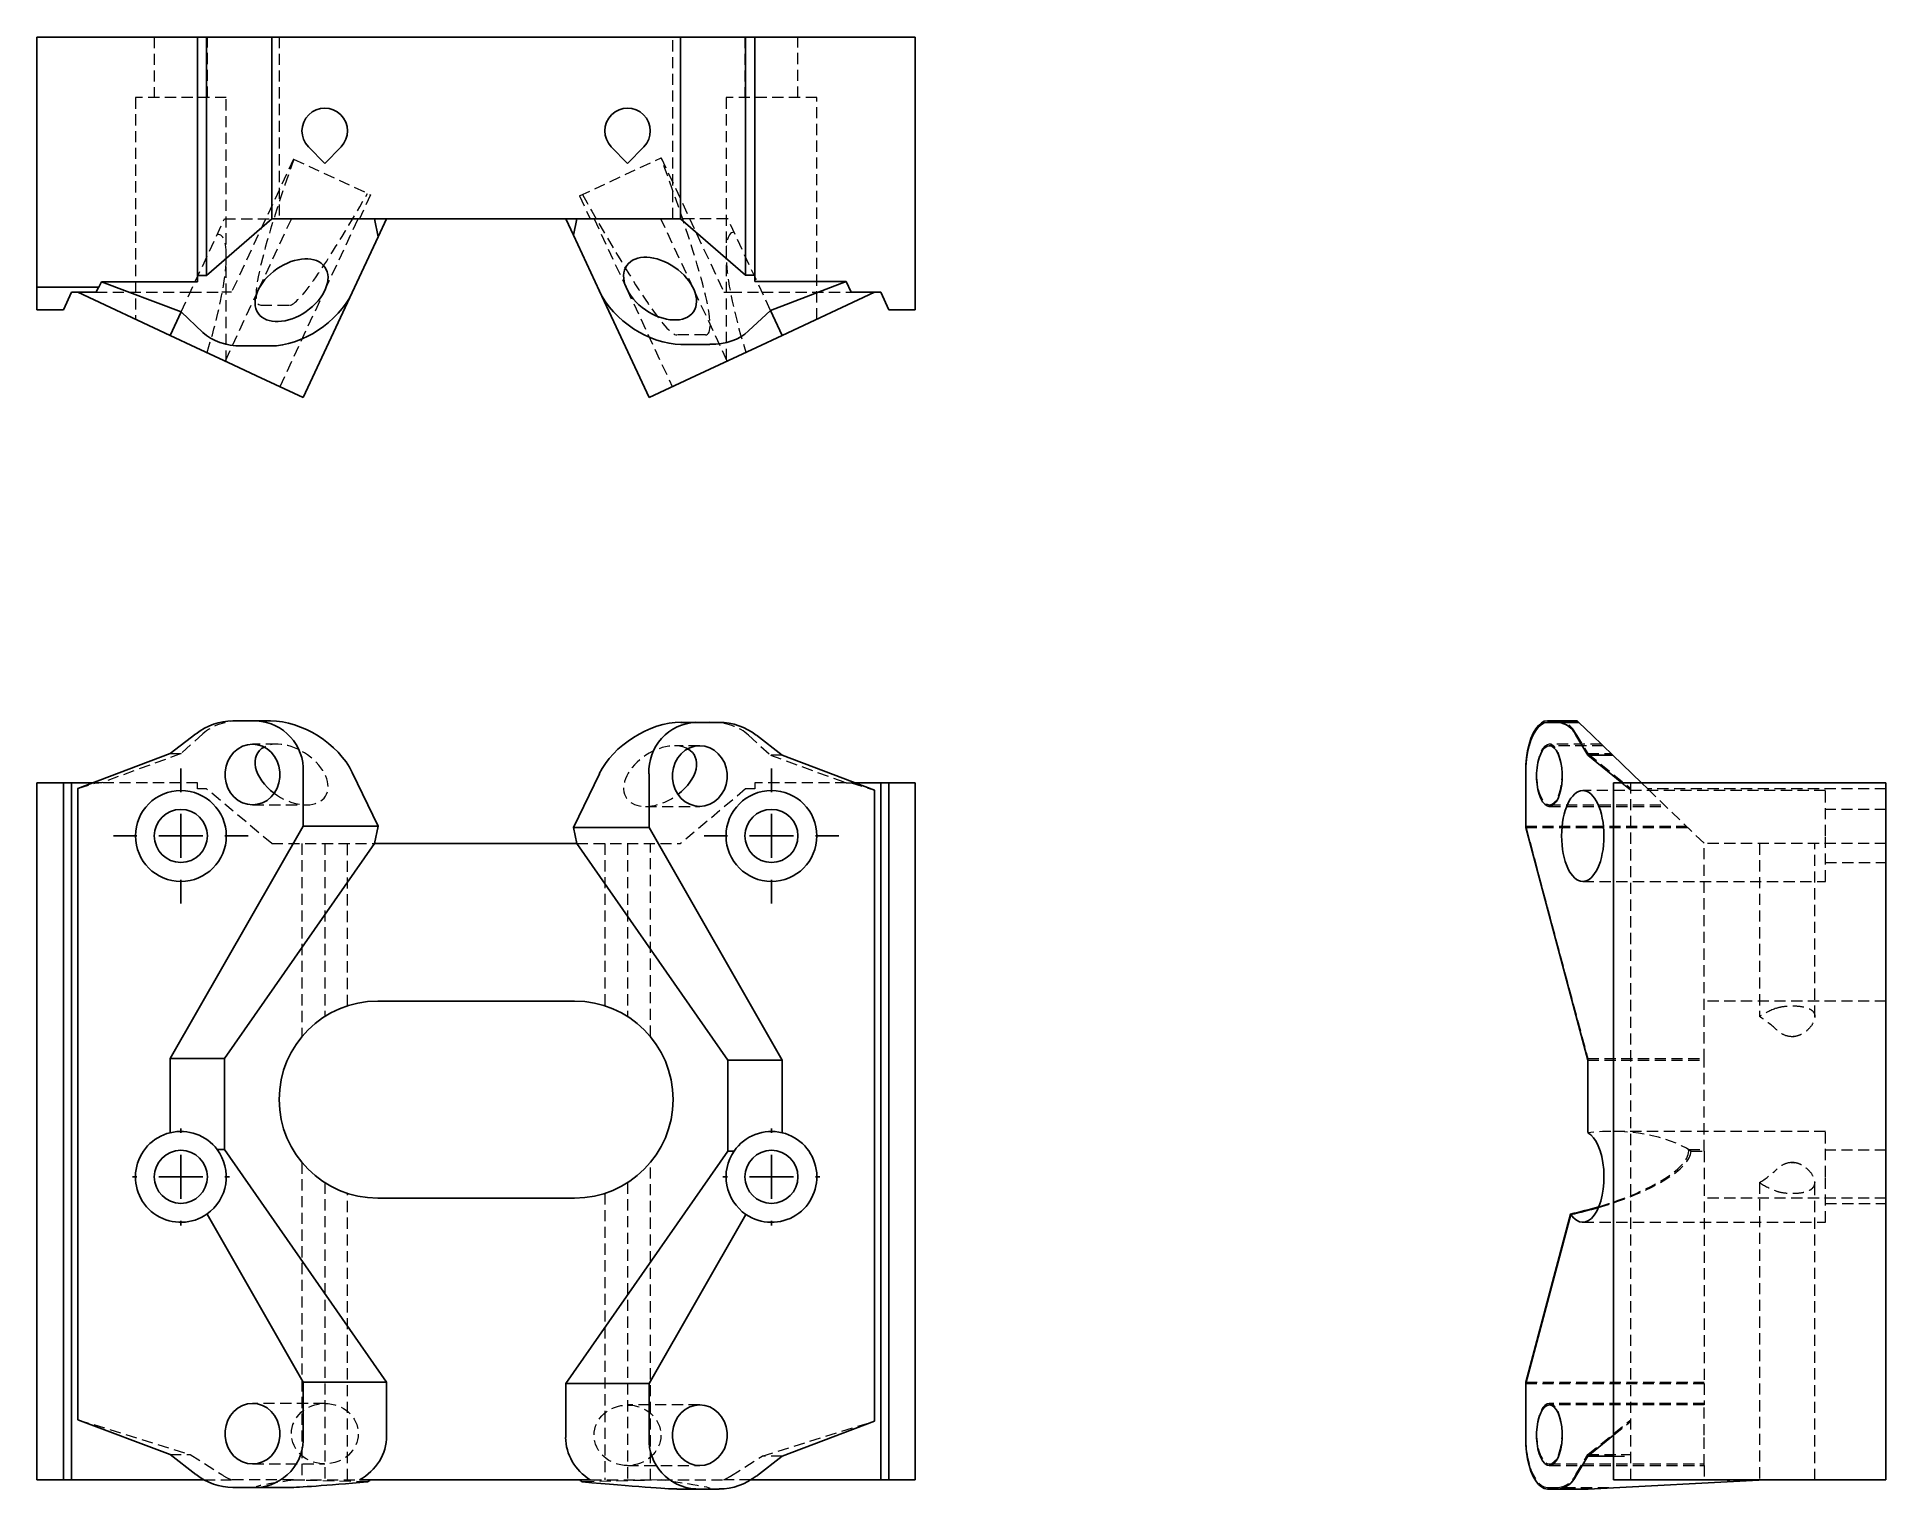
# Model space of a CAD drawing. Header units: millimetres. Extents: x 33 to 244, y 13 to 179.
import ezdxf

# ---------------------------------------------------------------- set-up
doc = ezdxf.new("R2010")
doc.units = ezdxf.units.MM
doc.linetypes.add('HIDDEN', pattern=[1.905, 1.27, -0.635])
doc.layers.add('10', color=7, linetype='Continuous')

# ---------------------------------------------------------------- blocks, each defined once
blk = doc.blocks.new('SW_CENTERMARKSYMBOL_0')
at = {"layer": '10', "color": 0}
for p, q in [((0, 5), (0, 5.52)), ((0, 0), (0, 2.5)), ((-5, 0), (-5.52, 0)), ((0, 0), (-2.5, 0)), ((0, 0), (0, -2.5)), ((0, 0), (2.5, 0)), ((5, 0), (5.52, 0)), ((0, -5), (0, -5.52))]:
    blk.add_line(p, q, dxfattribs=at)
blk = doc.blocks.new('SW_CENTERMARKSYMBOL_1')
at = {"layer": '10', "color": 0}
for p, q in [((0, 5), (0, 5.52)), ((0, 0), (0, 2.5)), ((-5, 0), (-5.52, 0)), ((0, 0), (-2.5, 0)), ((0, 0), (0, -2.5)), ((0, 0), (2.5, 0)), ((5, 0), (5.52, 0)), ((0, -5), (0, -5.52))]:
    blk.add_line(p, q, dxfattribs=at)
blk = doc.blocks.new('SW_CENTERMARKSYMBOL_2')
at = {"layer": '10', "color": 0}
for p, q in [((0, 5), (0, 7.67)), ((0, 0), (0, 2.5)), ((-5, 0), (-7.67, 0)), ((0, 0), (-2.5, 0)), ((0, 0), (0, -2.5)), ((0, 0), (2.5, 0)), ((5, 0), (7.67, 0)), ((0, -5), (0, -7.67))]:
    blk.add_line(p, q, dxfattribs=at)
blk = doc.blocks.new('SW_CENTERMARKSYMBOL_3')
at = {"layer": '10', "color": 0}
for p, q in [((0, 5), (0, 7.67)), ((0, 0), (0, 2.5)), ((-5, 0), (-7.67, 0)), ((0, 0), (-2.5, 0)), ((0, 0), (0, -2.5)), ((0, 0), (2.5, 0)), ((5, 0), (7.67, 0)), ((0, -5), (0, -7.67))]:
    blk.add_line(p, q, dxfattribs=at)

msp = doc.modelspace()

# ---------------------------------------------------------------- linework, layer by layer
at = {"color": 7, "linetype": 'Continuous', "lineweight": 25}
for p, q in [((33, 178.51), (33, 150.06)), ((51.28, 178.51), (33, 178.51)), ((51.28, 178.51), (51.28, 150.67)), ((51.28, 178.51), (52.31, 178.51)), ((52.31, 178.51), (52.31, 151.38)), ((59.72, 178.51), (52.31, 178.51)), ((59.72, 178.51), (59.72, 157.82)), ((59.72, 178.51), (106.28, 178.51)), ((106.28, 178.51), (106.28, 157.82)), ((106.28, 178.51), (113.67, 178.51)), ((113.67, 178.51), (113.67, 151.4)), ((114.71, 178.51), (113.67, 178.51)), ((114.71, 178.51), (114.71, 150.68)), ((114.71, 178.51), (133, 178.51)), ((133, 147.48), (133, 178.51)), ((65.76, 164.1), (63.9, 166.03)), ((65.76, 164.1), (67.62, 166.03)), ((100.24, 164.1), (98.38, 166.03)), ((100.24, 164.1), (102.1, 166.03)), ((59.72, 157.82), (52.31, 151.38)), ((59.72, 157.82), (71.42, 157.82)), ((71.85, 155.77), (71.42, 157.82)), ((71.42, 157.82), (94.46, 157.82)), ((71.85, 155.77), (72.8, 157.82)), ((94.07, 155.95), (93.2, 157.82)), ((94.07, 155.95), (94.46, 157.82)), ((97.03, 149.61), (94.07, 155.95)), ((94.46, 157.82), (106.28, 157.82)), ((113.67, 151.4), (106.28, 157.82)), ((68.89, 149.43), (71.85, 155.77)), ((33, 150.06), (40.06, 150.06)), ((33, 150.06), (33, 147.48)), ((40.01, 150.06), (39.73, 149.46)), ((40.34, 150.67), (40.06, 150.06)), ((49.41, 147.23), (40.34, 150.67)), ((51.28, 150.67), (40.34, 150.67)), ((52.31, 151.38), (51.28, 151.38)), ((102.68, 137.49), (97.03, 149.61)), ((114.71, 151.4), (113.67, 151.4)), ((125.14, 150.68), (114.71, 150.68)), ((116.51, 147.41), (125.14, 150.68)), ((125.14, 150.68), (125.71, 149.46)), ((33, 147.48), (36.02, 147.48)), ((36.02, 147.48), (36.94, 149.46)), ((36.94, 149.46), (39.73, 149.46)), ((48.16, 144.56), (37.65, 149.46)), ((63.32, 137.49), (68.89, 149.43)), ((114.02, 145.06), (116.51, 147.41)), ((117.84, 144.56), (116.51, 147.41)), ((117.84, 144.56), (128.35, 149.46)), ((129.06, 149.46), (125.71, 149.46)), ((129.98, 147.48), (129.06, 149.46)), ((133, 147.48), (129.98, 147.48)), ((48.16, 144.56), (49.41, 147.23)), ((51.89, 144.88), (49.41, 147.23)), ((51.1, 143.19), (48.16, 144.56)), ((51.1, 143.19), (55.32, 141.22)), ((59.59, 143.36), (56.31, 143.36)), ((106.32, 143.54), (109.6, 143.54)), ((110.68, 141.22), (114.9, 143.19)), ((114.9, 143.19), (117.84, 144.56)), ((58.01, 139.97), (55.32, 141.22)), ((107.99, 139.97), (110.68, 141.22)), ((58.01, 139.97), (63.32, 137.49)), ((102.68, 137.49), (107.99, 139.97)), ((51.1, 99.24), (48.16, 96.97)), ((58.01, 100.71), (55.32, 100.71)), ((58.01, 100.71), (59.59, 100.71)), ((107.99, 100.53), (106.32, 100.53)), ((107.99, 100.53), (110.68, 100.53)), ((114.9, 99.07), (117.84, 96.8)), ((204.97, 100.71), (208.36, 100.71)), ((204.97, 100.53), (206.22, 100.53)), ((206.22, 100.53), (208.54, 100.53)), ((208.19, 99.07), (209.56, 96.8)), ((208.36, 100.71), (208.54, 100.53)), ((208.54, 100.53), (210.06, 99.07)), ((210.06, 99.07), (212.41, 96.8)), ((48.16, 96.97), (37.65, 92.99)), ((63.32, 94.84), (63.32, 88.72)), ((68.89, 94.84), (71.85, 88.72)), ((117.84, 96.8), (128.35, 92.82)), ((202.49, 94.84), (202.49, 94.67)), ((209.56, 96.8), (213.45, 93.64)), ((209.56, 96.8), (212.41, 96.8)), ((212.41, 96.8), (215.68, 93.64)), ((33, 93.65), (39.4, 93.65)), ((33, 93.64), (33, 93.65)), ((33, 93.64), (36.02, 93.64)), ((33, 14.33), (33, 93.64)), ((36.02, 14.33), (36.02, 93.64)), ((36.02, 93.64), (36.94, 93.64)), ((36.94, 14.33), (36.94, 93.64)), ((36.94, 93.64), (39.36, 93.64)), ((37.65, 21.18), (37.65, 92.99)), ((97.03, 94.67), (94.07, 88.55)), ((102.68, 94.67), (102.68, 88.55)), ((129.06, 93.64), (126.18, 93.64)), ((128.35, 21.01), (128.35, 92.82)), ((129.06, 14.33), (129.06, 93.64)), ((129.98, 93.64), (129.06, 93.64)), ((129.98, 14.33), (129.98, 93.64)), ((133, 93.64), (129.98, 93.64)), ((133, 14.33), (133, 93.64)), ((202.49, 94.67), (202.49, 88.55)), ((212.48, 14.33), (212.48, 93.64)), ((212.48, 93.64), (243.51, 93.64)), ((243.51, 93.65), (215.67, 93.65)), ((243.51, 93.65), (243.51, 93.64)), ((243.51, 93.64), (243.51, 14.33)), ((63.32, 88.72), (48.16, 62.26)), ((63.32, 88.72), (71.85, 88.72)), ((71.85, 88.72), (71.42, 86.74)), ((94.07, 88.55), (94.46, 86.74)), ((102.68, 88.55), (94.07, 88.55)), ((102.68, 88.55), (117.84, 62.09)), ((202.49, 88.55), (209.56, 62.09)), ((54.35, 62.26), (71.42, 86.74)), ((71.42, 86.74), (94.46, 86.74)), ((111.65, 62.09), (94.46, 86.74)), ((94.21, 68.81), (71.79, 68.81)), ((48.16, 53.84), (48.16, 62.26)), ((48.16, 62.26), (54.35, 62.26)), ((54.35, 62.26), (54.35, 51.91)), ((117.84, 62.09), (111.65, 62.09)), ((111.65, 51.74), (111.65, 62.09)), ((117.84, 62.09), (117.84, 53.84)), ((209.56, 62.09), (209.56, 53.84)), ((53.52, 51.91), (54.35, 51.91)), ((54.35, 51.91), (72.8, 25.45)), ((111.65, 51.74), (93.2, 25.28)), ((112.36, 51.74), (111.65, 51.74)), ((71.79, 46.4), (94.21, 46.4)), ((63.32, 25.45), (52.36, 44.58)), ((102.68, 25.28), (113.71, 44.54)), ((202.49, 25.45), (207.6, 44.58)), ((202.49, 25.28), (207.63, 44.54)), ((63.32, 19.33), (63.32, 25.45)), ((63.32, 25.45), (72.8, 25.45)), ((72.8, 25.45), (72.8, 19.33)), ((102.68, 25.28), (93.2, 25.28)), ((93.2, 25.28), (93.2, 19.16)), ((102.68, 19.16), (102.68, 25.28)), ((202.49, 25.45), (202.53, 25.45)), ((202.49, 25.28), (202.49, 25.45)), ((202.49, 19.16), (202.49, 25.28)), ((48.16, 17.2), (37.65, 21.18)), ((117.84, 17.03), (128.35, 21.01)), ((209.56, 17.03), (212.48, 19.4)), ((51.1, 14.93), (48.16, 17.2)), ((114.9, 14.76), (117.84, 17.03)), ((208.19, 14.76), (209.56, 17.03)), ((209.56, 17.03), (212.48, 17.03)), ((33, 14.33), (36.02, 14.33)), ((36.02, 14.33), (36.94, 14.33)), ((36.94, 14.33), (52.02, 14.33)), ((58.01, 13.47), (55.32, 13.47)), ((58.01, 13.47), (61.76, 13.47)), ((69.71, 14.33), (95.99, 14.33)), ((107.99, 13.29), (105.83, 13.29)), ((107.99, 13.29), (110.68, 13.29)), ((129.06, 14.33), (114.27, 14.33)), ((129.98, 14.33), (129.06, 14.33)), ((133, 14.33), (129.98, 14.33)), ((204.97, 13.29), (206.22, 13.29)), ((206.22, 13.29), (209.61, 13.29)), ((209.61, 13.29), (229.76, 14.32)), ((243.51, 14.33), (212.48, 14.33))]:
    msp.add_line(p, q, dxfattribs=at)
at = {"color": 7, "linetype": 'HIDDEN', "lineweight": 18}
for p, q in [((46.36, 178.51), (46.36, 171.62)), ((52.4, 171.62), (52.4, 178.51)), ((60.59, 178.51), (60.59, 157.82)), ((105.41, 157.82), (105.41, 178.51)), ((113.6, 178.51), (113.6, 171.62)), ((119.64, 171.62), (119.64, 178.51)), ((54.55, 171.62), (44.21, 171.62)), ((44.21, 171.62), (44.21, 146.4)), ((54.55, 141.58), (54.55, 171.62)), ((121.79, 171.62), (111.45, 171.62)), ((111.45, 171.62), (111.45, 141.58)), ((121.79, 146.4), (121.79, 171.62)), ((62.22, 164.63), (55.14, 149.46)), ((62.22, 164.63), (70.98, 160.55)), ((94.78, 160.44), (104.07, 164.77)), ((104.07, 164.77), (111.21, 149.46)), ((70.98, 160.55), (69.71, 157.82)), ((94.78, 160.44), (95.99, 157.82)), ((49.41, 147.23), (54.35, 157.82)), ((54.35, 157.82), (59.72, 157.82)), ((61.96, 157.82), (58.17, 149.7)), ((65.78, 149.7), (69.57, 157.82)), ((96.43, 157.82), (100.13, 149.88)), ((107.74, 149.88), (104.04, 157.82)), ((111.65, 157.82), (106.28, 157.82)), ((116.51, 147.41), (111.65, 157.82)), ((58.17, 149.7), (54.41, 141.64)), ((60.67, 138.73), (65.78, 149.7)), ((100.13, 149.88), (105.33, 138.73)), ((111.59, 141.64), (107.74, 149.88)), ((39.73, 149.46), (50.45, 149.46)), ((50.45, 149.46), (54.03, 149.46)), ((55.14, 149.46), (54.03, 149.46)), ((58.48, 148), (61.76, 148)), ((111.21, 149.46), (111.97, 149.46)), ((111.97, 149.46), (115.55, 149.46)), ((115.55, 149.46), (125.71, 149.46)), ((109.11, 144.61), (105.83, 144.61)), ((51.89, 99.24), (49.41, 96.97)), ((114.02, 99.07), (116.51, 96.8)), ((208.19, 99.24), (209.56, 96.97)), ((49.41, 96.97), (40.34, 93.65)), ((48.16, 96.97), (49.41, 96.97)), ((60.31, 98.03), (57.54, 98.03)), ((108.46, 97.86), (105.6, 97.86)), ((211.13, 98.03), (205.18, 98.03)), ((211.31, 97.86), (205.18, 97.86)), ((209.56, 96.97), (212.23, 96.97)), ((209.56, 96.97), (214.46, 92.99)), ((116.51, 96.8), (125.14, 93.64)), ((117.84, 96.8), (116.51, 96.8)), ((37.65, 92.99), (39.73, 93.64)), ((39.36, 93.64), (39.73, 93.64)), ((39.4, 93.65), (40.06, 93.65)), ((40.01, 93.64), (39.73, 93.64)), ((40.06, 93.65), (40.01, 93.64)), ((40.34, 93.65), (40.06, 93.65)), ((51.28, 93.65), (40.34, 93.65)), ((51.28, 92.96), (51.28, 93.65)), ((52.31, 92.96), (51.28, 92.96)), ((59.72, 86.74), (52.31, 92.96)), ((113.67, 92.95), (106.28, 86.74)), ((114.71, 92.95), (113.67, 92.95)), ((125.14, 93.64), (114.71, 93.64)), ((114.71, 93.64), (114.71, 92.95)), ((125.14, 93.64), (125.71, 93.64)), ((126.18, 93.64), (125.71, 93.64)), ((125.71, 93.64), (128.35, 92.82)), ((236.62, 92.78), (208.99, 92.78)), ((213.45, 93.64), (214.46, 92.82)), ((214.46, 14.33), (214.46, 93.64)), ((215.67, 93.65), (215.06, 93.65)), ((215.06, 93.65), (215.06, 93.64)), ((215.68, 93.64), (216.4, 92.95)), ((243.51, 92.96), (216.38, 92.96)), ((243.51, 92.95), (216.4, 92.95)), ((216.4, 92.95), (222.82, 86.74)), ((236.62, 87.6), (236.62, 92.78)), ((57.54, 91.14), (63.64, 91.14)), ((102.27, 90.97), (108.46, 90.97)), ((205.18, 91.14), (218.27, 91.14)), ((205.18, 90.97), (218.45, 90.97)), ((243.51, 90.62), (236.62, 90.62)), ((202.49, 88.72), (209.56, 62.26)), ((202.49, 88.72), (220.77, 88.72)), ((202.49, 88.55), (220.95, 88.55)), ((59.72, 86.74), (71.42, 86.74)), ((63.17, 86.74), (63.17, 64.76)), ((65.76, 86.74), (65.76, 67.05)), ((68.34, 68.27), (68.34, 86.74)), ((94.46, 86.74), (106.28, 86.74)), ((97.66, 86.74), (97.66, 68.27)), ((100.24, 86.74), (100.24, 67.05)), ((102.83, 64.76), (102.83, 86.74)), ((222.82, 62.09), (222.82, 86.74)), ((243.51, 86.74), (222.82, 86.74)), ((229.1, 86.74), (229.1, 67.05)), ((235.41, 67.05), (235.41, 86.74)), ((236.62, 82.43), (236.62, 87.6)), ((236.62, 84.59), (243.51, 84.59)), ((208.99, 82.43), (236.62, 82.43)), ((243.51, 68.81), (222.82, 68.81)), ((235.39, 66.99), (235.4, 67.05)), ((232.73, 64.78), (233.06, 64.8)), ((209.56, 62.26), (222.82, 62.26)), ((209.56, 62.09), (209.56, 62.26)), ((209.56, 62.09), (222.82, 62.09)), ((222.82, 51.74), (222.82, 62.09)), ((236.62, 53.98), (212.16, 53.98)), ((236.62, 48.81), (236.62, 53.98)), ((221.03, 51.91), (222.82, 51.91)), ((221.3, 51.74), (222.82, 51.74)), ((222.82, 51.74), (222.82, 25.28)), ((243.51, 51.83), (236.62, 51.83)), ((63.17, 50.44), (63.17, 14.33)), ((102.83, 14.33), (102.83, 50.44)), ((232.73, 50.43), (233.06, 50.41)), ((236.62, 43.64), (236.62, 48.81)), ((65.76, 48.16), (65.76, 14.33)), ((68.34, 14.33), (68.34, 46.94)), ((97.66, 46.94), (97.66, 14.33)), ((100.24, 48.16), (100.24, 14.33)), ((243.51, 46.4), (222.82, 46.4)), ((229.1, 48.16), (229.1, 14.33)), ((235.39, 48.21), (235.4, 48.16)), ((235.41, 14.33), (235.41, 48.16)), ((236.62, 45.79), (243.51, 45.79)), ((208.99, 43.64), (236.62, 43.64)), ((202.49, 25.28), (222.82, 25.28)), ((202.53, 25.45), (222.82, 25.45)), ((222.82, 25.28), (222.82, 22.86)), ((37.65, 21.18), (50.45, 17.2)), ((65.77, 23.03), (57.54, 23.03)), ((108.46, 22.86), (100.23, 22.86)), ((222.82, 23.03), (205.18, 23.03)), ((222.82, 22.86), (205.18, 22.86)), ((209.56, 17.2), (214.46, 21.18)), ((222.82, 19.41), (222.82, 22.86)), ((115.55, 17.03), (128.35, 21.01)), ((212.48, 19.4), (214.46, 21.01)), ((222.82, 15.97), (222.82, 19.41)), ((48.16, 17.2), (50.45, 17.2)), ((50.45, 17.2), (54.03, 14.93)), ((111.97, 14.76), (115.55, 17.03)), ((117.84, 17.03), (115.55, 17.03)), ((208.19, 14.93), (209.56, 17.2)), ((209.56, 17.2), (214.46, 17.2)), ((212.48, 17.03), (214.46, 17.03)), ((57.54, 16.14), (65.77, 16.14)), ((100.23, 15.97), (108.46, 15.97)), ((205.18, 16.14), (222.82, 16.14)), ((205.18, 15.97), (222.82, 15.97)), ((222.82, 15.97), (222.82, 14.33)), ((52.02, 14.33), (55.14, 14.33)), ((62.22, 14.33), (55.14, 14.33)), ((62.22, 14.33), (69.71, 14.33)), ((70.63, 14.11), (62.25, 14.31)), ((104.06, 14.32), (95.09, 14.1)), ((95.99, 14.33), (104.07, 14.33)), ((104.07, 14.33), (111.21, 14.33)), ((114.27, 14.33), (111.21, 14.33)), ((204.97, 13.47), (213, 13.47))]:
    msp.add_line(p, q, dxfattribs=at)
at = {"color": 7, "linetype": 'Continuous', "lineweight": 25, "flags": 128}
for points in [[(204.97, 100.71), (204.61, 100.65), (204.27, 100.47), (203.94, 100.18), (203.63, 99.78), (203.34, 99.28), (203.09, 98.68), (202.88, 98.01), (202.71, 97.28), (202.59, 96.5), (202.51, 95.68), (202.49, 94.84)], [(202.49, 94.67), (202.51, 95.51), (202.59, 96.32), (202.71, 97.11), (202.88, 97.84), (203.09, 98.51), (203.34, 99.1), (203.63, 99.6), (203.94, 100), (204.27, 100.3), (204.61, 100.47), (204.97, 100.53)], [(57.54, 98.03), (58.11, 97.98), (58.67, 97.8), (59.19, 97.52), (59.65, 97.13), (60.03, 96.66), (60.34, 96.12), (60.55, 95.53), (60.65, 94.9), (60.65, 94.27), (60.55, 93.64), (60.34, 93.05), (60.03, 92.51), (59.65, 92.04), (59.19, 91.65), (58.67, 91.37), (58.11, 91.2), (57.54, 91.14), (56.97, 91.2), (56.41, 91.37), (55.89, 91.65), (55.43, 92.04), (55.05, 92.51), (54.74, 93.05), (54.53, 93.64), (54.43, 94.27), (54.43, 94.9), (54.53, 95.53), (54.74, 96.12), (55.05, 96.66), (55.43, 97.13), (55.89, 97.52), (56.41, 97.8), (56.97, 97.98), (57.54, 98.03)], [(108.46, 90.97), (107.89, 91.02), (107.33, 91.2), (106.81, 91.48), (106.35, 91.87), (105.97, 92.34), (105.66, 92.88), (105.45, 93.47), (105.35, 94.1), (105.35, 94.73), (105.45, 95.36), (105.66, 95.95), (105.97, 96.49), (106.35, 96.96), (106.81, 97.35), (107.33, 97.63), (107.89, 97.8), (108.46, 97.86), (109.03, 97.8), (109.59, 97.63), (110.11, 97.35), (110.57, 96.96), (110.95, 96.49), (111.26, 95.95), (111.47, 95.36), (111.57, 94.73), (111.57, 94.1), (111.47, 93.47), (111.26, 92.88), (110.95, 92.34), (110.57, 91.87), (110.11, 91.48), (109.59, 91.2), (109.03, 91.02), (108.46, 90.97)], [(205.18, 90.97), (204.92, 91.02), (204.66, 91.2), (204.42, 91.48), (204.2, 91.87), (204.02, 92.34), (203.88, 92.88), (203.78, 93.47), (203.73, 94.1), (203.73, 94.73), (203.78, 95.36), (203.88, 95.95), (204.02, 96.49), (204.2, 96.96), (204.42, 97.35), (204.66, 97.63), (204.92, 97.8), (205.18, 97.86), (205.45, 97.8), (205.71, 97.63), (205.95, 97.35), (206.17, 96.96), (206.35, 96.49), (206.49, 95.95), (206.59, 95.36), (206.63, 94.73), (206.63, 94.1), (206.59, 93.47), (206.49, 92.88), (206.35, 92.34), (206.17, 91.87), (205.95, 91.48), (205.71, 91.2), (205.45, 91.02), (205.18, 90.97)], [(57.54, 23.03), (58.11, 22.98), (58.67, 22.8), (59.19, 22.52), (59.65, 22.13), (60.03, 21.66), (60.34, 21.12), (60.55, 20.53), (60.65, 19.9), (60.65, 19.27), (60.55, 18.64), (60.34, 18.05), (60.03, 17.51), (59.65, 17.04), (59.19, 16.65), (58.67, 16.37), (58.11, 16.2), (57.54, 16.14), (56.97, 16.2), (56.41, 16.37), (55.89, 16.65), (55.43, 17.04), (55.05, 17.51), (54.74, 18.05), (54.53, 18.64), (54.43, 19.27), (54.43, 19.9), (54.53, 20.53), (54.74, 21.12), (55.05, 21.66), (55.43, 22.13), (55.89, 22.52), (56.41, 22.8), (56.97, 22.98), (57.54, 23.03)], [(108.46, 15.97), (107.89, 16.02), (107.33, 16.2), (106.81, 16.48), (106.35, 16.87), (105.97, 17.34), (105.66, 17.88), (105.45, 18.47), (105.35, 19.1), (105.35, 19.73), (105.45, 20.36), (105.66, 20.95), (105.97, 21.49), (106.35, 21.96), (106.81, 22.35), (107.33, 22.63), (107.89, 22.8), (108.46, 22.86), (109.03, 22.8), (109.59, 22.63), (110.11, 22.35), (110.57, 21.96), (110.95, 21.49), (111.26, 20.95), (111.47, 20.36), (111.57, 19.73), (111.57, 19.1), (111.47, 18.47), (111.26, 17.88), (110.95, 17.34), (110.57, 16.87), (110.11, 16.48), (109.59, 16.2), (109.03, 16.02), (108.46, 15.97)], [(205.18, 15.97), (204.92, 16.02), (204.66, 16.2), (204.42, 16.48), (204.2, 16.87), (204.02, 17.34), (203.88, 17.88), (203.78, 18.47), (203.73, 19.1), (203.73, 19.73), (203.78, 20.36), (203.88, 20.95), (204.02, 21.49), (204.2, 21.96), (204.42, 22.35), (204.66, 22.63), (204.92, 22.8), (205.18, 22.86), (205.45, 22.8), (205.71, 22.63), (205.95, 22.35), (206.17, 21.96), (206.35, 21.49), (206.49, 20.95), (206.59, 20.36), (206.63, 19.73), (206.63, 19.1), (206.59, 18.47), (206.49, 17.88), (206.35, 17.34), (206.17, 16.87), (205.95, 16.48), (205.71, 16.2), (205.45, 16.02), (205.18, 15.97)], [(204.97, 13.29), (204.61, 13.35), (204.27, 13.53), (203.94, 13.82), (203.63, 14.22), (203.34, 14.72), (203.09, 15.32), (202.88, 15.99), (202.71, 16.72), (202.59, 17.5), (202.51, 18.32), (202.49, 19.16)]]:
    msp.add_lwpolyline(points, dxfattribs=at)
at = {"color": 7, "linetype": 'HIDDEN', "lineweight": 18, "flags": 128}
for points in [[(205.18, 98.03), (204.92, 97.98), (204.66, 97.8), (204.42, 97.52), (204.2, 97.13), (204.02, 96.66), (203.88, 96.12), (203.78, 95.53), (203.73, 94.9), (203.73, 94.27), (203.78, 93.64), (203.88, 93.05), (204.02, 92.51), (204.2, 92.04), (204.42, 91.65), (204.66, 91.37), (204.92, 91.2), (205.18, 91.14), (205.45, 91.2), (205.71, 91.37), (205.95, 91.65), (206.17, 92.04), (206.35, 92.51), (206.49, 93.05), (206.59, 93.64), (206.63, 94.27), (206.63, 94.9), (206.59, 95.53), (206.49, 96.12), (206.35, 96.66), (206.17, 97.13), (205.95, 97.52), (205.71, 97.8), (205.45, 97.98), (205.18, 98.03)], [(205.18, 23.03), (204.92, 22.98), (204.66, 22.8), (204.42, 22.52), (204.2, 22.13), (204.02, 21.66), (203.88, 21.12), (203.78, 20.53), (203.73, 19.9), (203.73, 19.27), (203.78, 18.64), (203.88, 18.05), (204.02, 17.51), (204.2, 17.04), (204.42, 16.65), (204.66, 16.37), (204.92, 16.2), (205.18, 16.14), (205.45, 16.2), (205.71, 16.37), (205.95, 16.65), (206.17, 17.04), (206.35, 17.51), (206.49, 18.05), (206.59, 18.64), (206.63, 19.27), (206.63, 19.9), (206.59, 20.53), (206.49, 21.12), (206.35, 21.66), (206.17, 22.13), (205.95, 22.52), (205.71, 22.8), (205.45, 22.98), (205.18, 23.03)], [(202.49, 19.33), (202.51, 18.49), (202.59, 17.68), (202.71, 16.89), (202.88, 16.16), (203.09, 15.49), (203.34, 14.9), (203.63, 14.4), (203.94, 14), (204.27, 13.7), (204.61, 13.53), (204.97, 13.47)]]:
    msp.add_lwpolyline(points, dxfattribs=at)
at = {"color": 7, "linetype": 'Continuous', "lineweight": 25}
for centre, radius in [((49.38, 87.6), 5.17), ((116.62, 87.6), 5.17), ((49.38, 87.6), 3.02), ((116.62, 87.6), 3.02), ((49.38, 48.81), 3.02), ((116.62, 48.81), 3.02)]:
    msp.add_circle(centre, radius, dxfattribs=at)
for centre, radius, start, end in [((65.76, 167.82), 2.59, 316, 224), ((100.24, 167.82), 2.59, 316, 224), ((55.35, 93.82), 6.88, 90.2816, 128.0833), ((57.69, 95.08), 5.63, 357.5898, 86.7828), ((108.25, 94.96), 5.58, 92.6846, 182.9429), ((110.65, 93.65), 6.88, 51.9167, 89.7184), ((205.89, 98.04), 2.52, 24.1632, 82.3865), ((71.79, 57.6), 11.21, 90, 270), ((94.21, 57.6), 11.21, 270, 90), ((49.38, 48.81), 5.17, 103.5848, 305.2152), ((49.38, 48.81), 5.17, 36.8699, 103.5848), ((116.62, 48.81), 5.17, 76.4152, 145.4819), ((116.62, 48.81), 5.17, 235.7375, 76.4152), ((49.38, 48.81), 5.17, 305.2152, 36.8699), ((116.62, 48.81), 5.17, 145.4819, 235.7375), ((57.75, 19.04), 5.58, 272.6846, 2.9429), ((108.31, 18.92), 5.63, 177.5898, 266.7828), ((55.35, 20.35), 6.88, 231.9167, 269.7184), ((110.65, 20.18), 6.88, 270.2816, 308.0833), ((205.89, 15.79), 2.52, 277.6135, 335.8368), ((68.07, 18.63), 5.2, 299.4995, 304.0378), ((97.97, 18.53), 5.28, 232.7567, 236.9672), ((226.27, 16.97), 4.39, 322.8027, 322.981)]:
    msp.add_arc(centre, radius, start, end, dxfattribs=at)
at = {"color": 7, "linetype": 'HIDDEN', "lineweight": 18}
for centre, radius, start, end in [((205.89, 98.21), 2.52, 24.1632, 82.3865), ((205.89, 15.96), 2.52, 277.6135, 335.8368), ((65.66, 20.53), 7.09, 241.0054, 241.3104), ((100.3, 20.43), 7.18, 301.5664, 301.7319), ((228.61, 16.27), 3.72, 211.4667, 215.5865), ((228.18, 16.14), 3.19, 214.543, 219.4163), ((226.69, 16.8), 3.84, 319.5662, 319.9222)]:
    msp.add_arc(centre, radius, start, end, dxfattribs=at)
for centre, major_axis, ratio, start_param, end_param in [((132.89, 307.58), (74.59, 159.54), 0.046001, 2.702674, 3.163095), ((34.69, 304.19), (-74.59, 159.54), 0.046001, 3.12009, 3.628163), ((115.59, 263.44), (53.96, 115.41), 0.046001, 3.163095, 3.636769), ((52, 260.05), (-53.96, 115.41), 0.046001, 2.587689, 3.12009), ((49.38, 142.52), (4.43, 13.49), 0.19836, 4.783104, 6.38278), ((116.62, 142.78), (-4.43, 13.49), 0.19836, 6.224637, 7.799895), ((60.23, 92.6), (9.06, -5.77), 0.627576, 2.363573, 2.974438), ((105.69, 92.43), (9.06, 5.77), 0.627576, 0.167154, 0.77802), ((61.98, 94.59), (3.86, -2.46), 0.627576, 4.597357, 9.082959), ((103.94, 94.41), (3.86, 2.46), 0.627576, 0.390535, 4.842438), ((103.94, 94.41), (3.86, 2.46), 0.627576, 0.326802, 0.390535), ((235.35, 57.6), (11.61, 0), 0.965689, 1.952455, 2.139407), ((222.85, 57.6), (11.61, 0), 0.965689, 0.78913, 1.002186), ((212.16, 48.81), (11.09, 0), 0.466308, 0.602455, 1.807896), ((207.78, 48.81), (13.49, 3.26), 0.298032, 4.863849, 6.204959), ((207.52, 48.81), (13.49, 3.26), 0.298032, 4.886172, 6.246005), ((222.85, 57.6), (11.61, 0), 0.965689, 5.280999, 5.494055), ((235.35, 57.6), (11.61, 0), 0.965689, 4.143779, 4.330731), ((208.99, 48.81), (0, 5.17), 0.466308, 2.526972, 2.543599), ((59.16, 21.57), (-8.94, 0), 0.906308, 0.959931, 1.10534), ((106.84, 21.4), (8.94, 0), 0.906308, 5.223216, 5.323254), ((132.89, 21.57), (74.95, 8.05), 0.012752, 2.799384, 3.259806), ((34.69, 21.4), (74.95, -8.05), 0.012752, 6.164972, 6.673045)]:
    msp.add_ellipse(centre, major_axis=major_axis, ratio=ratio, start_param=start_param, end_param=end_param, dxfattribs=at)
at = {"color": 7, "linetype": 'Continuous', "lineweight": 25}
for centre, major_axis, ratio in [((103.94, 149.88), (3.8, -2.63), 0.636154), ((61.98, 149.7), (3.8, 2.63), 0.636154), ((208.99, 87.6), (0, 5.17), 0.466308)]:
    msp.add_ellipse(centre, major_axis=major_axis, ratio=ratio, dxfattribs=at)
for centre, major_axis, ratio, start_param, end_param in [((103.49, 149.61), (6.46, -4.47), 0.636154, 3.968212, 5.539008), ((62.42, 149.43), (6.46, 4.47), 0.636154, 3.88577, 5.456566), ((60.23, 151.75), (8.93, 6.17), 0.636154, 3.274904, 3.88577), ((105.69, 151.93), (8.93, -6.17), 0.636154, 5.539008, 6.149874), ((62.42, 94.84), (6.56, -4.18), 0.627576, 0.792777, 2.363573), ((103.49, 94.67), (6.56, 4.18), 0.627576, 0.77802, 2.348816), ((61.98, 94.59), (3.86, -2.46), 0.627576, 2.799774, 4.597357), ((103.94, 94.41), (3.86, 2.46), 0.627576, 4.842438, 6.609987), ((208.99, 48.81), (0, 5.17), 0.466308, 2.543599, 6.046086), ((207.52, 48.81), (13.49, 3.26), 0.298032, 4.646329, 4.886172), ((207.78, 48.81), (13.49, 3.26), 0.298032, 4.629701, 4.863849), ((66.34, 19.33), (-6.47, 0), 0.906308, 2.119999, 3.141593), ((99.66, 19.16), (6.47, 0), 0.906308, 3.141593, 4.109198), ((115.59, 19.33), (54.22, 5.82), 0.012752, 3.259806, 3.73348), ((52, 19.16), (54.22, -5.82), 0.012752, 5.632571, 6.164972)]:
    msp.add_ellipse(centre, major_axis=major_axis, ratio=ratio, start_param=start_param, end_param=end_param, dxfattribs=at)
at = {"color": 7, "linetype": 'HIDDEN', "lineweight": 18}
for centre, major_axis in [((65.77, 19.59), (-3.8, 0)), ((100.23, 19.41), (3.8, 0))]:
    msp.add_ellipse(centre, major_axis=major_axis, ratio=0.906308, dxfattribs=at)
for points, knots in [([(231.03, 68), (231.35, 68.13), (231.74, 68.2), (232.55, 68.27), (232.98, 68.28), (233.8, 68.22), (234.2, 68.15), (234.7, 67.98), (234.85, 67.91), (235.1, 67.74), (235.2, 67.64), (235.35, 67.41), (235.39, 67.28), (235.42, 67.01), (235.4, 66.87), (235.29, 66.43), (235.12, 66.13), (234.66, 65.57), (234.36, 65.3), (233.84, 65), (233.64, 64.91), (233.24, 64.8), (233.03, 64.76), (232.82, 64.76)], [0, 0, 0, 0, 0.125, 0.125, 0.25, 0.25, 0.375, 0.375, 0.4375, 0.4375, 0.5, 0.5, 0.5625, 0.5625, 0.625, 0.625, 0.75, 0.75, 0.875, 0.875, 0.9375, 0.9375, 1, 1, 1, 1]), ([(232.82, 64.76), (232.47, 64.76), (232.13, 64.85), (231.52, 65.14), (231.25, 65.34), (231.03, 65.56)], [0, 0, 0, 0, 0.5, 0.5, 1, 1, 1, 1]), ([(232.82, 50.44), (232.47, 50.44), (232.13, 50.35), (231.52, 50.06), (231.25, 49.87), (231.03, 49.65)], [0, 0, 0, 0, 0.5, 0.5, 1, 1, 1, 1]), ([(231.03, 47.2), (231.35, 47.08), (231.74, 47.01), (232.55, 46.93), (232.98, 46.93), (233.8, 46.99), (234.2, 47.06), (234.7, 47.23), (234.85, 47.3), (235.1, 47.47), (235.2, 47.57), (235.35, 47.8), (235.39, 47.93), (235.42, 48.2), (235.4, 48.34), (235.29, 48.77), (235.12, 49.08), (234.66, 49.64), (234.36, 49.9), (233.84, 50.21), (233.64, 50.29), (233.24, 50.41), (233.03, 50.44), (232.82, 50.44)], [0, 0, 0, 0, 0.125, 0.125, 0.25, 0.25, 0.375, 0.375, 0.4375, 0.4375, 0.5, 0.5, 0.5625, 0.5625, 0.625, 0.625, 0.75, 0.75, 0.875, 0.875, 0.9375, 0.9375, 1, 1, 1, 1])]:
    msp.add_open_spline(points, degree=3, knots=knots, dxfattribs=at)

# ---------------------------------------------------------------- block references
at = {"layer": '10'}
for name, p in [('SW_CENTERMARKSYMBOL_3', (49.38, 87.6)), ('SW_CENTERMARKSYMBOL_2', (116.62, 87.6)), ('SW_CENTERMARKSYMBOL_0', (49.38, 48.81)), ('SW_CENTERMARKSYMBOL_1', (116.62, 48.81))]:
    msp.add_blockref(name, p, dxfattribs=at)

doc.saveas('drawing.dxf')
